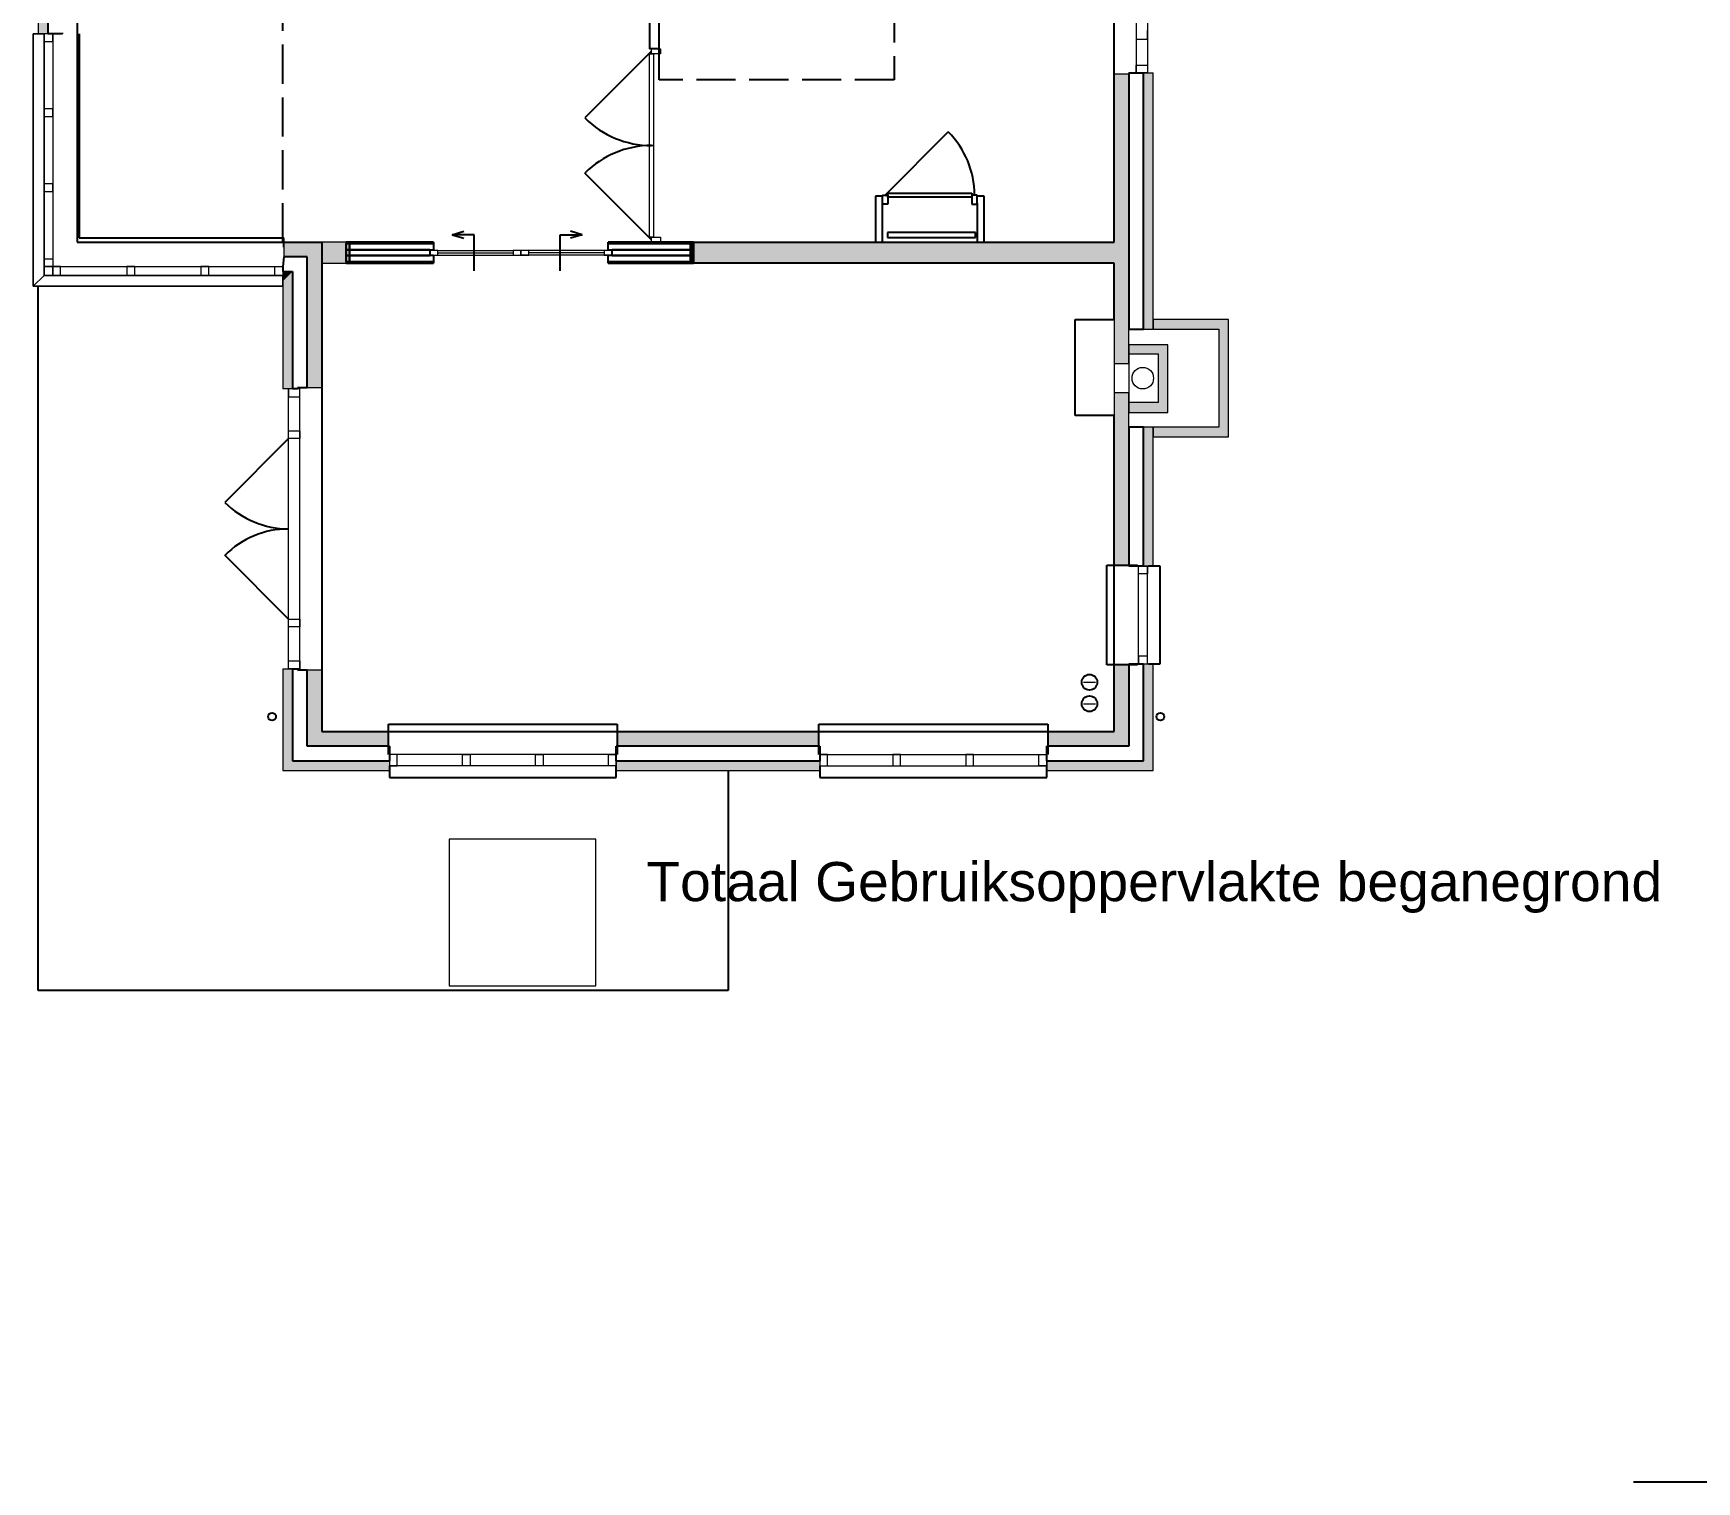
# Model space of a CAD drawing. Header units: millimetres. Extents: x 0 to 1200, y 0 to 841.
# Drawn here: x 387.4 to 472.4, y 483.4 to 557.4 of the extents above; entities that cross this region are included whole.
import ezdxf

# ---------------------------------------------------------------- set-up
doc = ezdxf.new("R2010")
doc.units = ezdxf.units.MM
doc.linetypes.add('PUNKT2_S9', pattern=[1, 0, -1])
doc.linetypes.add('VERDECKT2_S2', pattern=[2.7, 2, -0.7])
doc.layers.add('Standard', color=7, linetype='Continuous', lineweight=25)
doc.styles.add('ARIAL', font='arial.ttf')

msp = doc.modelspace()

# ---------------------------------------------------------------- hatches: boundary and pattern name
at = {"layer": 'Standard', "linetype": 'PUNKT2_S9', "lineweight": 18}
for color, points in [(59, [(387.604, 566.814), (387.604, 557.364), (388.104, 557.364), (388.104, 566.814)]), (9, [(443.354, 540.514), (443.354, 555.314), (442.604, 555.314), (442.604, 540.514)]), (59, [(444.604, 542.264), (444.604, 555.364), (444.104, 555.364), (444.104, 542.264)]), (9, [(400.154, 545.964), (401.354, 545.964), (402.104, 546.714), (400.154, 546.714)]), (9, [(403.354, 546.714), (402.104, 546.714), (402.104, 545.644), (403.354, 545.644)]), (9, [(442.604, 546.714), (421.104, 546.714), (421.104, 545.644), (442.604, 545.644)]), (59, [(400.104, 544.714), (400.604, 545.214), (400.104, 545.214)]), (59, [(444.604, 542.264), (447.954, 542.264), (448.454, 542.764), (444.604, 542.764)]), (59, [(447.954, 542.264), (447.954, 537.264), (448.454, 536.764), (448.454, 542.764)]), (9, [(443.354, 541.014), (444.854, 541.014), (444.854, 541.464), (443.354, 541.464)]), (9, [(445.354, 538.014), (445.354, 541.464), (444.854, 541.464), (444.854, 538.014)]), (9, [(444.854, 538.514), (443.354, 538.514), (443.354, 538.014), (444.854, 538.014)]), (59, [(447.954, 537.264), (444.604, 537.264), (444.604, 536.764), (448.454, 536.764)])]:
    msp.add_hatch(color=color, dxfattribs=at).paths.add_polyline_path(points)
h = msp.add_hatch(color=9, dxfattribs=at)
h.paths.add_polyline_path([(401.354, 545.964), (401.354, 539.264), (402.104, 539.264), (402.104, 546.714)])
h.paths.add_polyline_path([(402.104, 524.864), (401.354, 524.864), (401.354, 520.964), (402.104, 521.714)])
h = msp.add_hatch(color=59, dxfattribs=at)
h.paths.add_polyline_path([(400.104, 544.714), (400.104, 539.214), (400.604, 539.214), (400.604, 545.214)])
h.paths.add_polyline_path([(400.604, 520.214), (400.604, 524.914), (400.104, 524.914), (400.104, 519.714)])
h = msp.add_hatch(color=9, dxfattribs=at)
h.paths.add_polyline_path([(443.354, 530.214), (443.354, 539.014), (442.604, 539.014), (442.604, 530.214)])
h.paths.add_polyline_path([(443.354, 520.964), (443.354, 525.114), (442.604, 525.114), (442.604, 521.714)])
h = msp.add_hatch(color=59, dxfattribs=at)
h.paths.add_polyline_path([(444.604, 530.164), (444.604, 537.264), (444.104, 537.264), (444.104, 530.164)])
h.paths.add_polyline_path([(444.604, 519.714), (444.604, 525.164), (444.104, 525.164), (444.104, 520.214)])
h = msp.add_hatch(color=9, dxfattribs=at)
h.paths.add_polyline_path([(417.204, 520.964), (427.504, 520.964), (427.504, 521.714), (417.204, 521.714)])
h.paths.add_polyline_path([(401.354, 520.964), (405.504, 520.964), (405.504, 521.714), (402.104, 521.714)])
h.paths.add_polyline_path([(439.204, 520.964), (443.354, 520.964), (442.604, 521.714), (439.204, 521.714)])
h = msp.add_hatch(color=59, dxfattribs=at)
h.paths.add_polyline_path([(417.154, 519.714), (427.554, 519.714), (427.554, 520.214), (417.154, 520.214)])
h.paths.add_polyline_path([(439.154, 519.714), (444.604, 519.714), (444.104, 520.214), (439.154, 520.214)])
h.paths.add_polyline_path([(400.104, 519.714), (405.554, 519.714), (405.554, 520.214), (400.604, 520.214)])

# ---------------------------------------------------------------- linework, layer by layer
at = {"layer": 'Standard', "color": 7, "linetype": 'Continuous', "lineweight": -3}
for p, q in [((442.604, 546.714), (442.604, 589.214)), ((389.604, 569.639), (389.604, 546.714)), ((388.104, 566.814), (388.104, 557.364)), ((388.354, 557.364), (388.104, 557.364)), ((389.704, 557.364), (389.704, 546.934)), ((418.949, 556.469), (415.544, 553.065)), ((443.854, 555.364), (444.104, 555.364)), ((444.104, 542.264), (444.104, 555.364)), ((430.894, 549.119), (434.126, 552.351)), ((418.949, 546.839), (415.544, 550.244)), ((389.704, 546.934), (400.154, 546.934)), ((400.154, 546.464), (400.154, 546.934)), ((389.604, 546.714), (402.104, 546.714)), ((402.104, 546.714), (402.104, 521.714)), ((407.819, 546.652), (403.354, 546.652)), ((403.354, 546.652), (403.354, 546.319)), ((403.354, 546.319), (407.619, 546.319)), ((407.619, 546.039), (403.354, 546.039)), ((403.354, 546.039), (403.354, 545.707)), ((407.619, 546.319), (407.819, 546.319)), ((407.819, 546.039), (407.619, 546.039)), ((407.819, 546.652), (407.819, 546.319)), ((407.819, 546.039), (407.819, 545.707)), ((420.944, 546.652), (416.739, 546.652)), ((416.739, 546.319), (416.739, 546.652)), ((416.739, 546.319), (416.939, 546.319)), ((416.939, 546.039), (416.739, 546.039)), ((416.739, 545.707), (416.739, 546.039)), ((416.939, 546.319), (420.944, 546.319)), ((420.944, 546.039), (416.939, 546.039)), ((420.944, 546.319), (420.944, 546.652)), ((420.944, 545.707), (420.944, 546.039)), ((421.004, 545.644), (421.004, 546.714)), ((421.004, 546.714), (442.604, 546.714)), ((400.104, 545.464), (400.104, 545.214)), ((400.104, 545.214), (400.604, 545.214)), ((400.604, 545.214), (400.604, 539.214)), ((403.354, 545.707), (407.819, 545.707)), ((416.739, 545.707), (420.944, 545.707)), ((442.604, 545.644), (421.004, 545.644)), ((442.604, 542.764), (442.604, 545.644)), ((387.604, 508.464), (387.604, 544.464)), ((440.604, 542.764), (442.604, 542.764)), ((440.604, 537.864), (440.604, 542.764)), ((443.854, 542.264), (444.104, 542.264)), ((400.854, 539.214), (400.604, 539.214)), ((400.854, 539.214), (400.854, 539.264)), ((442.604, 537.864), (440.604, 537.864)), ((442.604, 521.714), (442.604, 537.864)), ((444.104, 537.264), (443.854, 537.264)), ((444.104, 530.164), (444.104, 537.264)), ((444.104, 530.164), (443.854, 530.164)), ((400.604, 524.914), (400.604, 520.214)), ((400.604, 524.914), (400.854, 524.914)), ((400.854, 524.864), (400.854, 524.914)), ((443.854, 525.164), (444.104, 525.164)), ((444.104, 520.214), (444.104, 525.164)), ((402.104, 521.714), (442.604, 521.714)), ((405.554, 520.464), (405.554, 520.214)), ((417.154, 520.214), (417.154, 520.464)), ((427.554, 520.464), (427.554, 520.214)), ((439.154, 520.214), (439.154, 520.464)), ((400.604, 520.214), (405.554, 520.214)), ((417.154, 520.214), (427.554, 520.214)), ((422.879, 519.714), (422.879, 508.464)), ((439.154, 520.214), (444.104, 520.214)), ((422.879, 508.464), (387.604, 508.464)), ((469.156, 483.369), (594.33, 483.369))]:
    msp.add_line(p, q, dxfattribs=at)
at = {"layer": 'Standard', "color": 2, "linetype": 'VERDECKT2_S2', "lineweight": -3}
msp.add_line((400.104, 546.714), (400.104, 586.464), dxfattribs=at)
at = {"layer": 'Standard', "color": 36, "linetype": 'Continuous', "lineweight": 18}
for p, q in [((387.604, 566.814), (387.604, 557.364)), ((388.104, 557.364), (388.104, 566.814)), ((387.904, 557.364), (387.604, 557.364)), ((388.104, 557.364), (387.904, 557.364)), ((444.104, 555.364), (444.304, 555.364)), ((444.104, 555.364), (444.104, 542.264)), ((444.304, 555.364), (444.604, 555.364)), ((444.604, 542.264), (444.604, 555.364)), ((400.604, 545.214), (400.104, 545.214)), ((400.104, 545.214), (400.104, 544.714)), ((400.604, 539.214), (400.604, 545.214)), ((400.104, 544.714), (400.104, 539.214)), ((448.454, 542.764), (444.604, 542.764)), ((444.604, 542.764), (444.604, 542.264)), ((448.454, 536.764), (448.454, 542.764)), ((444.104, 542.264), (444.604, 542.264)), ((444.604, 542.264), (447.954, 542.264)), ((447.954, 542.264), (447.954, 537.264)), ((400.404, 539.214), (400.104, 539.214)), ((400.604, 539.214), (400.404, 539.214)), ((444.604, 537.264), (444.104, 537.264)), ((444.104, 537.264), (444.104, 530.164)), ((447.954, 537.264), (444.604, 537.264)), ((444.604, 537.264), (444.604, 536.764)), ((444.604, 530.164), (444.604, 537.264)), ((444.604, 536.764), (448.454, 536.764)), ((444.364, 530.164), (444.104, 530.164)), ((444.604, 530.164), (444.364, 530.164)), ((400.104, 524.914), (400.404, 524.914)), ((400.104, 524.914), (400.104, 519.714)), ((400.404, 524.914), (400.604, 524.914)), ((400.604, 520.214), (400.604, 524.914)), ((444.104, 525.164), (444.364, 525.164)), ((444.104, 525.164), (444.104, 520.214)), ((444.364, 525.164), (444.604, 525.164)), ((444.604, 519.714), (444.604, 525.164)), ((400.104, 519.714), (405.554, 519.714)), ((405.554, 520.214), (400.604, 520.214)), ((405.554, 520.214), (405.554, 519.954)), ((405.554, 519.954), (405.554, 519.714)), ((417.154, 519.954), (417.154, 520.214)), ((427.554, 520.214), (417.154, 520.214)), ((417.154, 519.714), (417.154, 519.954)), ((417.154, 519.714), (427.554, 519.714)), ((427.554, 520.214), (427.554, 519.954)), ((427.554, 519.954), (427.554, 519.714)), ((439.154, 519.954), (439.154, 520.214)), ((444.104, 520.214), (439.154, 520.214)), ((439.154, 519.714), (439.154, 519.954)), ((439.154, 519.714), (444.604, 519.714))]:
    msp.add_line(p, q, dxfattribs=at)
at = {"layer": 'Standard', "color": 255, "linetype": 'Continuous', "lineweight": -3}
for p, q in [((418.854, 566.444), (418.854, 556.594)), ((419.354, 556.594), (419.354, 567.014)), ((419.004, 556.594), (418.854, 556.594)), ((419.354, 556.594), (419.004, 556.594)), ((430.404, 549.064), (430.404, 546.714)), ((430.754, 549.064), (430.404, 549.064)), ((430.754, 548.714), (430.754, 549.064)), ((430.754, 546.714), (430.754, 548.714)), ((435.604, 548.814), (435.604, 549.064)), ((435.954, 549.064), (435.604, 549.064)), ((435.604, 548.714), (435.604, 548.814)), ((435.604, 548.714), (435.604, 546.714)), ((435.954, 548.714), (435.954, 549.064)), ((435.954, 546.714), (435.954, 548.714)), ((403.514, 546.652), (403.354, 546.652)), ((403.354, 546.652), (403.354, 545.707)), ((403.354, 546.652), (403.514, 546.652)), ((403.354, 545.707), (403.354, 546.652)), ((403.514, 546.652), (403.354, 546.652)), ((403.354, 546.652), (403.354, 545.707)), ((403.354, 546.652), (403.514, 546.652)), ((403.354, 545.707), (403.354, 546.652)), ((403.514, 545.707), (403.514, 546.652)), ((403.514, 546.652), (403.514, 545.707)), ((403.514, 545.707), (403.514, 546.652)), ((403.514, 546.652), (403.514, 545.707)), ((420.944, 546.652), (421.104, 546.652)), ((420.944, 545.707), (420.944, 546.652)), ((421.104, 546.652), (420.944, 546.652)), ((420.944, 546.652), (420.944, 545.707)), ((421.104, 546.652), (421.104, 545.707)), ((421.104, 545.707), (421.104, 546.652)), ((430.404, 546.714), (430.754, 546.714)), ((435.604, 546.714), (435.954, 546.714)), ((403.354, 545.707), (403.514, 545.707)), ((403.514, 545.707), (403.354, 545.707)), ((403.354, 545.707), (403.514, 545.707)), ((403.514, 545.707), (403.354, 545.707)), ((421.104, 545.707), (420.944, 545.707)), ((420.944, 545.707), (421.104, 545.707))]:
    msp.add_line(p, q, dxfattribs=at)
at = {"layer": 'Standard', "color": 36, "linetype": 'VERDECKT2_S2', "lineweight": -3}
for p, q in [((419.354, 555.014), (419.354, 567.014)), ((431.354, 567.014), (431.354, 555.014)), ((431.354, 555.014), (419.354, 555.014))]:
    msp.add_line(p, q, dxfattribs=at)
at = {"layer": 'Standard', "color": 2, "linetype": 'Continuous', "lineweight": 18}
for p, q in [((443.734, 564.214), (443.734, 555.364)), ((444.304, 564.214), (444.304, 555.364)), ((387.904, 557.364), (387.904, 556.964)), ((388.354, 557.364), (387.904, 557.364)), ((387.904, 557.364), (387.904, 545.464)), ((387.904, 556.964), (388.354, 556.964)), ((388.354, 556.964), (388.354, 557.364)), ((388.354, 557.364), (388.354, 545.464)), ((443.734, 557.539), (443.734, 557.089)), ((443.734, 557.089), (444.304, 557.089)), ((444.304, 557.089), (444.304, 557.539)), ((443.734, 555.364), (443.734, 555.764)), ((443.734, 555.764), (444.304, 555.764)), ((444.304, 555.364), (443.734, 555.364)), ((444.304, 555.764), (444.304, 555.364)), ((387.904, 553.531), (387.904, 553.131)), ((388.354, 553.531), (387.904, 553.531)), ((388.354, 553.131), (388.354, 553.531)), ((387.904, 553.131), (388.354, 553.131)), ((387.904, 549.698), (387.904, 549.298)), ((388.354, 549.698), (387.904, 549.698)), ((387.904, 549.298), (388.354, 549.298)), ((388.354, 549.298), (388.354, 549.698)), ((407.629, 546.284), (407.619, 546.284)), ((407.619, 546.284), (407.619, 546.054)), ((407.619, 546.054), (407.629, 546.054)), ((407.629, 546.054), (407.629, 546.284)), ((408.029, 546.284), (407.629, 546.284)), ((407.629, 546.284), (407.629, 546.054)), ((407.629, 546.054), (408.029, 546.054)), ((408.029, 546.054), (408.029, 546.284)), ((408.029, 546.284), (411.877, 546.284)), ((408.029, 546.169), (411.877, 546.169)), ((408.029, 546.054), (411.877, 546.054)), ((412.277, 546.284), (411.877, 546.284)), ((411.877, 546.284), (411.877, 546.054)), ((411.877, 546.054), (412.277, 546.054)), ((412.277, 546.054), (412.277, 546.284)), ((412.682, 546.284), (412.282, 546.284)), ((412.282, 546.284), (412.282, 546.054)), ((416.929, 546.284), (412.282, 546.284)), ((412.282, 546.054), (412.682, 546.054)), ((416.929, 546.054), (412.282, 546.054)), ((412.682, 546.054), (412.682, 546.284)), ((416.529, 546.169), (412.682, 546.169)), ((416.929, 546.284), (416.529, 546.284)), ((416.529, 546.284), (416.529, 546.054)), ((416.529, 546.054), (416.929, 546.054)), ((416.929, 546.054), (416.929, 546.284)), ((416.929, 546.284), (416.939, 546.284)), ((416.929, 546.054), (416.929, 546.284)), ((416.939, 546.054), (416.929, 546.054)), ((416.939, 546.284), (416.939, 546.054)), ((387.904, 545.464), (387.904, 545.864)), ((387.904, 545.864), (388.354, 545.864)), ((388.354, 545.464), (387.904, 545.464)), ((388.354, 545.864), (388.354, 545.464)), ((388.754, 545.464), (388.354, 545.464)), ((388.354, 545.464), (388.354, 545.014)), ((388.354, 545.464), (400.104, 545.464)), ((388.754, 545.014), (388.754, 545.464)), ((392.538, 545.464), (392.138, 545.464)), ((392.138, 545.464), (392.138, 545.014)), ((392.538, 545.014), (392.538, 545.464)), ((396.321, 545.464), (395.921, 545.464)), ((395.921, 545.464), (395.921, 545.014)), ((396.321, 545.014), (396.321, 545.464)), ((399.704, 545.014), (399.704, 545.464)), ((399.704, 545.464), (400.104, 545.464)), ((400.104, 545.464), (400.104, 545.014)), ((388.354, 545.014), (388.754, 545.014)), ((388.354, 545.014), (400.104, 545.014)), ((392.138, 545.014), (392.538, 545.014)), ((395.921, 545.014), (396.321, 545.014)), ((400.104, 545.014), (399.704, 545.014)), ((400.404, 539.214), (400.404, 538.814)), ((400.974, 539.214), (400.404, 539.214)), ((400.404, 524.914), (400.404, 539.214)), ((400.974, 538.814), (400.974, 539.214)), ((400.974, 524.914), (400.974, 539.214)), ((400.404, 538.814), (400.974, 538.814)), ((400.404, 536.679), (400.404, 537.079)), ((400.404, 537.079), (400.974, 537.079)), ((400.974, 536.679), (400.404, 536.679)), ((400.974, 537.079), (400.974, 536.679)), ((443.854, 529.764), (443.854, 530.164)), ((443.854, 530.164), (444.304, 530.164)), ((443.854, 525.164), (443.854, 530.164)), ((444.304, 529.764), (443.854, 529.764)), ((444.304, 530.164), (444.304, 529.764)), ((444.304, 525.164), (444.304, 530.164)), ((400.404, 527.049), (400.404, 527.449)), ((400.404, 527.449), (400.974, 527.449)), ((400.974, 527.449), (400.974, 527.049)), ((400.974, 527.049), (400.404, 527.049)), ((444.304, 525.564), (443.854, 525.564)), ((443.854, 525.564), (443.854, 525.164)), ((444.304, 525.164), (444.304, 525.564)), ((400.404, 524.914), (400.404, 525.314)), ((400.404, 525.314), (400.974, 525.314)), ((400.974, 524.914), (400.404, 524.914)), ((400.974, 525.314), (400.974, 524.914)), ((443.854, 525.164), (444.304, 525.164)), ((405.954, 520.524), (405.554, 520.524)), ((405.554, 520.524), (405.554, 519.954)), ((417.154, 520.524), (405.554, 520.524)), ((405.954, 519.954), (405.954, 520.524)), ((409.288, 519.954), (409.288, 520.524)), ((409.288, 520.524), (409.688, 520.524)), ((409.688, 520.524), (409.688, 519.954)), ((413.021, 519.954), (413.021, 520.524)), ((413.021, 520.524), (413.421, 520.524)), ((413.421, 520.524), (413.421, 519.954)), ((416.754, 519.954), (416.754, 520.524)), ((416.754, 520.524), (417.154, 520.524)), ((417.154, 520.524), (417.154, 519.954)), ((427.954, 520.524), (427.554, 520.524)), ((427.554, 520.524), (427.554, 519.954)), ((427.554, 520.524), (439.154, 520.524)), ((427.954, 519.954), (427.954, 520.524)), ((431.688, 520.524), (431.288, 520.524)), ((431.288, 520.524), (431.288, 519.954)), ((431.688, 519.954), (431.688, 520.524)), ((435.421, 520.524), (435.021, 520.524)), ((435.021, 520.524), (435.021, 519.954)), ((435.421, 519.954), (435.421, 520.524)), ((438.754, 519.954), (438.754, 520.524)), ((438.754, 520.524), (439.154, 520.524)), ((439.154, 520.524), (439.154, 519.954)), ((405.554, 519.954), (405.954, 519.954)), ((417.154, 519.954), (405.554, 519.954)), ((409.688, 519.954), (409.288, 519.954)), ((413.421, 519.954), (413.021, 519.954)), ((417.154, 519.954), (416.754, 519.954)), ((427.554, 519.954), (427.954, 519.954)), ((427.554, 519.954), (439.154, 519.954)), ((431.288, 519.954), (431.688, 519.954)), ((435.021, 519.954), (435.421, 519.954)), ((439.154, 519.954), (438.754, 519.954))]:
    msp.add_line(p, q, dxfattribs=at)
at = {"layer": 'Standard', "color": 59, "linetype": 'Continuous', "lineweight": 18}
for p, q in [((387.904, 557.364), (387.354, 557.364)), ((387.354, 557.364), (387.354, 544.464)), ((387.354, 557.364), (387.904, 557.364)), ((387.354, 544.464), (387.354, 557.364)), ((387.904, 545.014), (387.904, 557.364)), ((387.904, 557.364), (387.904, 545.014)), ((387.904, 545.014), (387.354, 544.464)), ((387.354, 544.464), (387.904, 545.014)), ((387.354, 544.464), (387.904, 545.014)), ((387.904, 545.014), (387.354, 544.464)), ((387.354, 544.464), (400.104, 544.464)), ((400.104, 544.464), (387.354, 544.464)), ((400.104, 545.014), (387.904, 545.014)), ((387.904, 545.014), (400.104, 545.014)), ((400.104, 544.464), (400.104, 545.014)), ((400.104, 545.014), (400.104, 544.464))]:
    msp.add_line(p, q, dxfattribs=at)
at = {"layer": 'Standard', "color": 51, "linetype": 'Continuous', "lineweight": -3}
for p, q in [((388.854, 557.364), (388.354, 557.364)), ((388.854, 557.364), (388.854, 557.414)), ((443.354, 555.364), (443.734, 555.364)), ((443.354, 555.364), (443.354, 555.314)), ((443.354, 555.314), (443.354, 542.264)), ((443.734, 555.364), (443.854, 555.364)), ((400.154, 545.964), (400.104, 545.464)), ((401.354, 545.964), (400.154, 545.964)), ((401.354, 539.264), (401.354, 545.964)), ((407.619, 546.319), (403.354, 546.319)), ((403.354, 546.319), (403.354, 546.039)), ((403.354, 546.039), (407.619, 546.039)), ((407.619, 546.319), (407.619, 546.284)), ((407.619, 546.284), (407.619, 546.054)), ((407.619, 546.054), (407.619, 546.039)), ((416.939, 546.284), (416.939, 546.319)), ((420.944, 546.319), (416.939, 546.319)), ((416.939, 546.054), (416.939, 546.284)), ((416.939, 546.039), (416.939, 546.054)), ((416.939, 546.039), (420.944, 546.039)), ((420.944, 546.039), (420.944, 546.319)), ((443.354, 542.264), (443.854, 542.264)), ((401.354, 539.264), (400.854, 539.264)), ((443.854, 537.264), (443.354, 537.264)), ((443.354, 537.264), (443.354, 530.214)), ((442.234, 525.114), (442.234, 530.214)), ((442.234, 530.214), (442.604, 530.214)), ((442.604, 530.214), (443.794, 530.214)), ((443.354, 530.214), (443.354, 530.164)), ((443.794, 530.164), (443.354, 530.164)), ((443.854, 530.164), (443.794, 530.164)), ((400.854, 524.864), (401.354, 524.864)), ((401.354, 520.964), (401.354, 524.864)), ((442.604, 525.114), (442.234, 525.114)), ((443.794, 525.114), (442.604, 525.114)), ((443.354, 525.164), (443.794, 525.164)), ((443.354, 525.164), (443.354, 525.114)), ((443.354, 525.114), (443.354, 520.964)), ((443.794, 525.164), (443.854, 525.164)), ((405.504, 521.714), (405.504, 522.084)), ((405.504, 522.084), (417.204, 522.084)), ((417.204, 522.084), (417.204, 521.714)), ((427.504, 521.714), (427.504, 522.084)), ((427.504, 522.084), (439.204, 522.084)), ((439.204, 522.084), (439.204, 521.714)), ((405.504, 520.524), (405.504, 521.714)), ((417.204, 521.714), (417.204, 520.524)), ((427.504, 520.524), (427.504, 521.714)), ((439.204, 521.714), (439.204, 520.524)), ((405.504, 520.964), (401.354, 520.964)), ((405.554, 520.964), (405.504, 520.964)), ((405.554, 520.964), (405.554, 520.524)), ((405.554, 520.524), (405.554, 520.464)), ((417.154, 520.524), (417.154, 520.964)), ((417.204, 520.964), (417.154, 520.964)), ((417.154, 520.464), (417.154, 520.524)), ((427.504, 520.964), (417.204, 520.964)), ((427.554, 520.964), (427.504, 520.964)), ((427.554, 520.964), (427.554, 520.524)), ((427.554, 520.524), (427.554, 520.464)), ((439.154, 520.524), (439.154, 520.964)), ((439.204, 520.964), (439.154, 520.964)), ((439.154, 520.464), (439.154, 520.524)), ((443.354, 520.964), (439.204, 520.964))]:
    msp.add_line(p, q, dxfattribs=at)
at = {"layer": 'Standard', "color": 131, "linetype": 'Continuous', "lineweight": 18}
for p, q in [((418.849, 551.657), (418.849, 556.344)), ((418.849, 556.344), (419.049, 556.344)), ((418.949, 556.344), (418.949, 556.594)), ((418.949, 556.594), (419.409, 556.594)), ((419.409, 556.344), (418.949, 556.344)), ((419.049, 556.344), (419.049, 551.657)), ((419.409, 556.594), (419.409, 556.344)), ((419.049, 551.657), (418.849, 551.657)), ((418.849, 546.964), (418.849, 551.652)), ((418.849, 551.652), (419.049, 551.652)), ((419.049, 551.652), (419.049, 546.964)), ((419.049, 546.964), (418.849, 546.964)), ((418.949, 546.714), (418.949, 546.964)), ((418.949, 546.964), (419.409, 546.964)), ((419.409, 546.964), (419.409, 546.714)), ((419.409, 546.714), (418.949, 546.714))]:
    msp.add_line(p, q, dxfattribs=at)
at = {"layer": 'Standard', "color": 253, "linetype": 'Continuous', "lineweight": 18}
for p, q in [((442.604, 555.314), (442.604, 546.714)), ((442.604, 555.314), (443.354, 555.314)), ((443.354, 540.514), (443.354, 555.314)), ((402.104, 546.714), (400.154, 546.714)), ((400.154, 546.714), (400.154, 545.964)), ((400.154, 545.964), (401.354, 545.964)), ((401.354, 545.964), (401.354, 539.264)), ((403.354, 546.714), (402.104, 546.714)), ((403.354, 546.652), (403.354, 546.714)), ((403.354, 546.319), (403.354, 546.652)), ((403.354, 546.039), (403.354, 546.319)), ((403.354, 545.707), (403.354, 546.039)), ((430.404, 546.714), (421.104, 546.714)), ((421.104, 546.714), (421.104, 545.644)), ((430.754, 546.714), (430.404, 546.714)), ((435.604, 546.714), (430.754, 546.714)), ((435.954, 546.714), (435.604, 546.714)), ((442.604, 546.714), (435.954, 546.714)), ((402.104, 545.644), (403.354, 545.644)), ((402.104, 539.264), (402.104, 545.644)), ((403.354, 545.644), (403.354, 545.707)), ((421.104, 545.644), (442.604, 545.644)), ((442.604, 545.644), (442.604, 540.514)), ((444.854, 541.464), (443.354, 541.464)), ((443.354, 541.464), (443.354, 541.014)), ((443.354, 541.014), (444.854, 541.014)), ((445.354, 541.464), (444.854, 541.464)), ((444.854, 541.014), (444.854, 538.514)), ((445.354, 538.014), (445.354, 541.464)), ((442.604, 540.514), (443.354, 540.514)), ((402.104, 539.264), (401.354, 539.264)), ((443.354, 539.014), (442.604, 539.014)), ((442.604, 539.014), (442.604, 530.214)), ((443.354, 530.214), (443.354, 539.014)), ((444.854, 538.514), (443.354, 538.514)), ((443.354, 538.514), (443.354, 538.014)), ((443.354, 538.014), (444.854, 538.014)), ((444.854, 538.014), (445.354, 538.014)), ((443.354, 530.214), (442.604, 530.214)), ((401.354, 524.864), (401.354, 520.964)), ((401.354, 524.864), (401.704, 524.864)), ((401.704, 524.864), (402.104, 524.864)), ((402.104, 521.714), (402.104, 524.864)), ((442.604, 525.114), (442.604, 521.714)), ((442.604, 525.114), (443.354, 525.114)), ((443.354, 520.964), (443.354, 525.114)), ((405.504, 521.714), (402.104, 521.714)), ((405.504, 521.714), (405.504, 520.964)), ((427.504, 521.714), (417.204, 521.714)), ((417.204, 520.964), (417.204, 521.714)), ((427.504, 521.714), (427.504, 520.964)), ((442.604, 521.714), (439.204, 521.714)), ((439.204, 520.964), (439.204, 521.714)), ((401.354, 520.964), (405.504, 520.964)), ((417.204, 520.964), (427.504, 520.964)), ((439.204, 520.964), (443.354, 520.964))]:
    msp.add_line(p, q, dxfattribs=at)
at = {"layer": 'Standard', "color": 131, "linetype": 'Continuous', "lineweight": 25}
for p, q in [((430.754, 549.064), (430.754, 549.119)), ((430.754, 549.119), (431.034, 549.119)), ((430.754, 548.659), (430.754, 548.714)), ((431.034, 548.659), (430.754, 548.659)), ((431.034, 549.219), (435.324, 549.219)), ((431.034, 549.019), (431.034, 549.219)), ((431.034, 549.119), (431.034, 548.659)), ((435.324, 549.019), (431.034, 549.019)), ((435.324, 549.219), (435.324, 549.019)), ((435.604, 549.119), (435.324, 549.119)), ((435.324, 549.119), (435.324, 548.659)), ((435.324, 548.659), (435.604, 548.659)), ((435.604, 549.064), (435.604, 549.119)), ((435.604, 548.659), (435.604, 548.714))]:
    msp.add_line(p, q, dxfattribs=at)
at = {"layer": 'Standard', "color": 1, "linetype": 'Continuous', "lineweight": -3}
for p, q in [((408.758, 547.097), (409.363, 547.27)), ((408.758, 547.097), (409.363, 546.924)), ((409.882, 547.097), (408.758, 547.097)), ((409.882, 545.242), (409.882, 547.097)), ((414.294, 545.242), (414.294, 547.097)), ((414.294, 547.097), (415.418, 547.097)), ((415.418, 547.097), (414.813, 547.27)), ((415.418, 547.097), (414.813, 546.924))]:
    msp.add_line(p, q, dxfattribs=at)
at = {"layer": 'Standard', "color": 30, "linetype": 'Continuous', "lineweight": -3}
for p, q in [((435.515, 547.204), (431.015, 547.204)), ((431.015, 547.204), (431.015, 546.954)), ((431.015, 546.954), (435.515, 546.954)), ((435.515, 546.954), (435.515, 547.204)), ((400.404, 536.679), (397.143, 533.418)), ((400.404, 527.449), (397.143, 530.711))]:
    msp.add_line(p, q, dxfattribs=at)
at = {"layer": 'Standard', "color": 253, "linetype": 'Continuous', "lineweight": -3}
for p, q in [((407.819, 546.714), (403.354, 546.714)), ((403.354, 546.714), (403.354, 546.652)), ((403.354, 546.652), (407.819, 546.652)), ((407.819, 546.714), (407.819, 546.652)), ((416.739, 546.652), (416.739, 546.714)), ((418.854, 546.714), (416.739, 546.714)), ((416.739, 546.652), (421.104, 546.652)), ((419.354, 546.714), (418.854, 546.714)), ((421.104, 546.714), (419.354, 546.714)), ((421.104, 546.652), (421.104, 546.714)), ((407.819, 545.707), (403.354, 545.707)), ((403.354, 545.707), (403.354, 545.644)), ((403.354, 545.644), (407.819, 545.644)), ((407.819, 545.707), (407.819, 545.644)), ((416.739, 545.644), (416.739, 545.707)), ((421.104, 545.707), (416.739, 545.707)), ((416.739, 545.644), (421.104, 545.644)), ((421.104, 545.644), (421.104, 545.707))]:
    msp.add_line(p, q, dxfattribs=at)
at = {"layer": 'Standard', "color": 51, "linetype": 'Continuous', "lineweight": 18}
for p, q in [((388.354, 545.464), (387.909, 545.464)), ((387.909, 545.464), (387.909, 545.019)), ((387.909, 545.019), (387.909, 545.464)), ((387.909, 545.464), (388.354, 545.464)), ((387.909, 545.019), (388.354, 545.019)), ((388.354, 545.019), (387.909, 545.019)), ((388.354, 545.019), (388.354, 545.464)), ((388.354, 545.464), (388.354, 545.019))]:
    msp.add_line(p, q, dxfattribs=at)
at = {"layer": 'Standard', "color": 4, "linetype": 'Continuous', "lineweight": 18}
for p, q in [((442.604, 541.014), (442.604, 538.514)), ((443.354, 541.014), (443.354, 538.514))]:
    msp.add_line(p, q, dxfattribs=at)
at = {"layer": 'Standard', "color": 117, "linetype": 'Continuous', "lineweight": -3}
for p, q in [((444.954, 530.164), (444.364, 530.164)), ((444.954, 525.164), (444.954, 530.164)), ((444.364, 525.164), (444.954, 525.164)), ((405.554, 519.954), (405.554, 519.364)), ((417.154, 519.364), (417.154, 519.954)), ((427.554, 519.954), (427.554, 519.364)), ((439.154, 519.364), (439.154, 519.954)), ((405.554, 519.364), (417.154, 519.364)), ((427.554, 519.364), (439.154, 519.364))]:
    msp.add_line(p, q, dxfattribs=at)
at = {"layer": 'Standard', "color": 7, "linetype": 'Continuous', "lineweight": 18}
for p, q in [((441.042, 524.226), (441.642, 524.226)), ((441.042, 523.126), (441.642, 523.126)), ((416.104, 516.214), (408.604, 516.214)), ((408.604, 516.214), (408.604, 508.714)), ((416.104, 508.714), (416.104, 516.214)), ((408.604, 508.714), (416.104, 508.714))]:
    msp.add_line(p, q, dxfattribs=at)
at = {"layer": 'Standard', "color": 4, "linetype": 'Continuous', "lineweight": 18}
msp.add_circle((444.065, 539.764), 0.55, dxfattribs=at)
at = {"layer": 'Standard', "color": 7, "linetype": 'Continuous', "lineweight": -3}
for centre in [(441.342, 524.226), (441.342, 523.126)]:
    msp.add_circle(centre, 0.4, dxfattribs=at)
at = {"layer": 'Standard', "color": 36, "linetype": 'Continuous', "lineweight": -3}
for centre in [(399.56, 522.463), (444.964, 522.464)]:
    msp.add_circle(centre, 0.2, dxfattribs=at)
at = {"layer": 'Standard', "color": 7, "linetype": 'Continuous', "lineweight": -3}
for centre, radius, start, end in [((418.949, 556.469), 4.815, 225, 270), ((430.894, 549.119), 4.57, 0, 45), ((418.949, 546.839), 4.815, 90, 135)]:
    msp.add_arc(centre, radius, start, end, dxfattribs=at)
at = {"layer": 'Standard', "color": 30, "linetype": 'Continuous', "lineweight": -3}
for centre, start, end in [((400.404, 536.679), 225, 270), ((400.404, 527.449), 90, 135)]:
    msp.add_arc(centre, 4.612, start, end, dxfattribs=at)

# ---------------------------------------------------------------- texts
at = {"layer": 'Standard', "color": 7, "linetype": 'Continuous', "lineweight": 18, "insert": (418.692, 512.434), "char_height": 2, "width": 52.70603, "attachment_point": 7, "style": 'ARIAL'}
msp.add_mtext('\\W1.01;Totaal\\~Gebruiksoppervlakte\\~beganegrond', dxfattribs=at)

doc.saveas('drawing.dxf')
